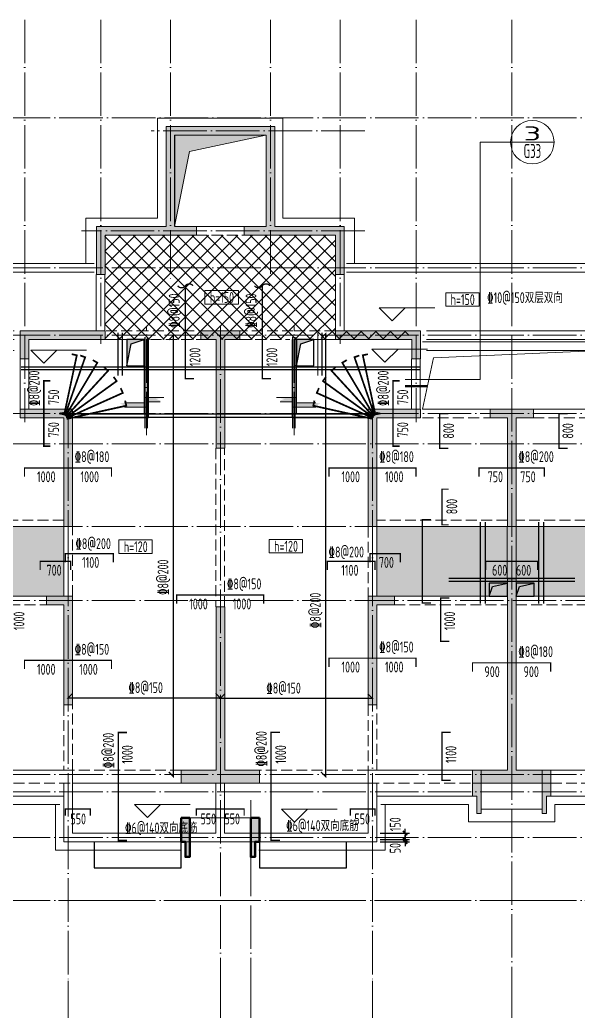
# Model space of a CAD drawing. Extents: x 5874492 to 7194610, y -939842 to -279257.
# Drawn here: x 6610143 to 6622980, y -745240 to -722437 of the extents above; entities that cross this region are included whole.
import ezdxf
from ezdxf.enums import TextEntityAlignment as Align

# ---------------------------------------------------------------- set-up
doc = ezdxf.new("R2010")
doc.units = 0
doc.header["$LTSCALE"] = 1000
doc.linetypes.add('DASH', pattern=[0.35, 0.25, -0.1])
doc.linetypes.add('DOTE', pattern=[2.42, 2, -0.2, 0.02, -0.2])
for name, color, linetype, lineweight in [('A-墙体', 140, 'Continuous', 50), ('A-大样-填充', 8, 'Continuous', 9), ('A-平面-饰线', 11, 'Continuous', 15), ('A-标注-轴号', 3, 'Continuous', 15), ('A-轴线-塔楼', 1, 'DOTE', 9), ('A-轴线-隔墙', 41, 'DOTE', 9), ('S-基础-DQ', 6, 'Continuous', 20), ('S-墙柱-HATCH', 251, 'Continuous', 20), ('S-墙柱-WALL', 6, 'Continuous', 20), ('S-大样-DIM', 3, 'Continuous', 20), ('S-大样-HATCH', 251, 'Continuous', 20), ('S-大样-实线', 2, 'Continuous', 20), ('S-板-BEAM', 4, 'DASH', 20), ('S-板-BEAM-CON', 2, 'Continuous', 20), ('S-板-大样索引', 3, 'Continuous', 20), ('S-板-板厚', 191, 'Continuous', 20), ('S-板-板面填充', 251, 'Continuous', 20), ('S-板-标高', 3, 'Continuous', 20), ('S-板-楼板正筋', 107, 'Continuous', 20), ('S-板-楼板正筋文字', 107, 'Continuous', 20), ('S-板-楼板负筋', 1, 'Continuous', 20), ('S-板-楼板负筋文字', 7, 'Continuous', 20), ('S-板-模板线条', 140, 'Continuous', 20), ('S-板-洞口边线', 211, 'Continuous', 20), ('S-轴网-轴线', 1, 'DOTE', 9)]:
    doc.layers.add(name, color=color, linetype=linetype, lineweight=lineweight)
for name, color, linetype in [('DIM_SYMB', 3, 'Continuous'), ('HOLE', 5, 'Continuous'), ('HOLE_HATCH', 9, 'Continuous'), ('REIN', 1, 'Continuous'), ('楼板负筋文字', 7, 'Continuous'), ('楼板负筋钢筋', 1, 'Continuous')]:
    doc.layers.add(name, color=color, linetype=linetype)
doc.styles.add('TSSD_Dimension', font='tssdeng.shx', dxfattribs={"width": 0.7, "bigfont": 'tssdchn.shx'})
doc.styles.add('TSSD_Rein', font='tssdeng.shx', dxfattribs={"width": 0.7, "bigfont": 'hztxt.shx'})
doc.dimstyles.new('TSSD_100_100$0', dxfattribs={"dimtxt": 250, "dimasz": 100, "dimexe": 100, "dimexo": 250, "dimgap": 100, "dimtad": 1, "dimdec": 0, "dimzin": 0, "dimdsep": 46, "dimtxsty": 'TSSD_Dimension', "dimblk": 'ARCHTICK', "dimcen": 0, "dimdle": 100, "dimclrd": 256, "dimclre": 256, "dimclrt": 7, "dimadec": 0, "dimazin": 0, "dimtfac": 1, "dimtdec": 0, "dimtix": 1, "dimtmove": 2, "dimatfit": 3, "dimldrblk": 'ARCHTICK', "dimfxl": 0, "dimtolj": 1, "dimtzin": 0, "dimlwd": -1, "dimarcsym": 0})
pattern_1 = [(0, (6604950.223, -736692.72), (23.8125, 47.625), [0, -47.625])]

# ---------------------------------------------------------------- blocks, each defined once
blk = doc.blocks.new('20191020.17352493')
at = {"layer": 'S-板-模板线条'}
for p, q in [((13630, 13950), (20900, 13950)), ((26880, 13950), (33150, 13950)), ((13630, 13750), (20900, 13750)), ((26880, 13750), (33150, 13750)), ((19150, 12400), (15230, 12400)), ((28630, 12400), (32550, 12400)), ((19150, 12200), (15230, 12200)), ((15230, 12200), (19150, 12200)), ((28630, 12200), (32550, 12200)), ((19150, 11950), (15230, 11950)), ((28630, 11950), (32550, 11950))]:
    blk.add_line(p, q, dxfattribs=at)
blk = doc.blocks.new('20191023.11405152')
at = {"layer": 'S-大样-HATCH'}
h = blk.add_hatch(color=256, dxfattribs=at)
h.dxf.hatch_style = 1
h.paths.add_polyline_path([(-100, 0), (0, 0), (0, -400), (100, -400), (100, 600), (-100, 600)])
at = {"layer": 'S-大样-实线'}
blk.add_lwpolyline([(-100, 0), (0, 0), (0, -400), (100, -400), (100, 600), (-100, 600)], close=True, dxfattribs=at)
blk = doc.blocks.new('新块')
at = {"layer": 'S-基础-DQ'}
h = blk.add_hatch(color=8, dxfattribs=at)
h.dxf.hatch_style = 1
h.paths.add_polyline_path([(100, 25), (371, 25), (371, 54), (266, 91), (455, 125), (0, 125), (0, 0), (-451, 0), (-556, -19), (-451, -56), (-451, -100), (100, -100)])
for points in [[(455, 125), (0, 125), (0, 0), (-451, 0)], [(371, 25), (100, 25), (100, -100), (-451, -100)]]:
    blk.add_lwpolyline(points, dxfattribs=at)
blk = doc.blocks.new('_ArchTick')
at = {"color": 0, "linetype": 'ByBlock', "const_width": 0.4}
blk.add_lwpolyline([(-0.5, -0.5), (0.5, 0.5)], dxfattribs=at)
blk = doc.blocks.new('*D1890')
at = {"layer": 'Defpoints', "color": 0, "transparency": 16777216}
for p in [(6618181, -741143), (6618181, -741293), (6618999, -741293)]:
    blk.add_point(p, dxfattribs=at)
at = {"layer": 'DIM_SYMB', "transparency": 16777216}
for p, q in [((6618999, -741143), (6618999, -741043)), ((6618999, -741143), (6618999, -741293)), ((6618999, -741293), (6618999, -741393))]:
    blk.add_line(p, q, dxfattribs=at)
at = {"layer": 'DIM_SYMB', "lineweight": -2, "transparency": 16777216}
for p, q in [((6618431, -741143), (6619099, -741143)), ((6618431, -741293), (6619099, -741293))]:
    blk.add_line(p, q, dxfattribs=at)
at = {"layer": 'DIM_SYMB', "transparency": 16777216, "xscale": 100, "yscale": 100, "zscale": 100}
for p, rotation in [((6618999, -741143), 270), ((6618999, -741293), 90)]:
    blk.add_blockref('_ArchTick', p, dxfattribs=dict(at, rotation=rotation))
at = {"layer": 'DIM_SYMB', "color": 7, "transparency": 16777216, "insert": (6618774, -740941), "char_height": 250, "attachment_point": 5, "rotation": 90, "style": 'TSSD_Dimension'}
blk.add_mtext('\\A1;150', dxfattribs=at)
blk = doc.blocks.new('*D1891')
at = {"layer": 'Defpoints', "color": 0, "transparency": 16777216}
for p in [(6618181, -741293), (6618181, -741343), (6618999, -741343)]:
    blk.add_point(p, dxfattribs=at)
at = {"layer": 'DIM_SYMB', "lineweight": -2, "transparency": 16777216}
for p, q in [((6618431, -741293), (6619099, -741293)), ((6618431, -741343), (6619099, -741343))]:
    blk.add_line(p, q, dxfattribs=at)
at = {"layer": 'DIM_SYMB', "transparency": 16777216}
for p, q in [((6618999, -741293), (6618999, -741193)), ((6618999, -741293), (6618999, -741343)), ((6618999, -741343), (6618999, -741443))]:
    blk.add_line(p, q, dxfattribs=at)
at = {"layer": 'DIM_SYMB', "transparency": 16777216, "xscale": 100, "yscale": 100, "zscale": 100}
for p, rotation in [((6618999, -741293), 270), ((6618999, -741343), 90)]:
    blk.add_blockref('_ArchTick', p, dxfattribs=dict(at, rotation=rotation))
at = {"layer": 'DIM_SYMB', "color": 7, "transparency": 16777216, "insert": (6618774, -741490), "char_height": 250, "attachment_point": 5, "rotation": 90, "style": 'TSSD_Dimension'}
blk.add_mtext('\\A1;50', dxfattribs=at)
blk = doc.blocks.new('sfdhgfdhgfdjhgfjhgjk')
at = {"layer": 'S-板-BEAM'}
for p, q in [((6611841, -1479454), (6612941, -1479454)), ((6602041, -1480304), (6609491, -1480304)), ((6615291, -1480304), (6621741, -1480304)), ((6610716, -1481654), (6609741, -1481654)), ((6612141, -1481654), (6610716, -1481654)), ((6614066, -1481654), (6612841, -1481654)), ((6615041, -1481654), (6614066, -1481654)), ((6620891, -1481654), (6617041, -1481654)), ((6610791, -1481854), (6612141, -1481854)), ((6612841, -1481854), (6613991, -1481854)), ((6617041, -1483654), (6618591, -1483654)), ((6619591, -1483654), (6621141, -1483654)), ((6612291, -1484354), (6612291, -1488004)), ((6612491, -1488004), (6612491, -1484354)), ((6608791, -1486004), (6605791, -1486004)), ((6618991, -1486004), (6615991, -1486004)), ((6622191, -1486004), (6619191, -1486004)), ((6608991, -1487754), (6608991, -1486154)), ((6615791, -1486154), (6615791, -1487754)), ((6605791, -1487954), (6608391, -1487954)), ((6616391, -1487954), (6618991, -1487954)), ((6619191, -1487954), (6621791, -1487954)), ((6608791, -1490254), (6608791, -1491754)), ((6608991, -1491754), (6608991, -1490254)), ((6615791, -1490254), (6615791, -1491754)), ((6615991, -1491754), (6615991, -1490254)), ((6611841, -1491754), (6608991, -1491754)), ((6615791, -1491754), (6613291, -1491754)), ((6606591, -1492054), (6608991, -1492054)), ((6615791, -1492054), (6618191, -1492054)), ((6619991, -1492054), (6622391, -1492054))]:
    blk.add_line(p, q, dxfattribs=at)
at = {"layer": 'S-板-BEAM-CON'}
for p, q in [((6612941, -1479254), (6611841, -1479254)), ((6609491, -1480104), (6602041, -1480104)), ((6621741, -1480104), (6615291, -1480104)), ((6609541, -1480354), (6609541, -1481654)), ((6609741, -1481654), (6609741, -1480354)), ((6615041, -1480354), (6615041, -1481654)), ((6615241, -1481654), (6615241, -1480354)), ((6609741, -1481854), (6610641, -1481854)), ((6614141, -1481854), (6615041, -1481854)), ((6617041, -1481904), (6621141, -1481904)), ((6607791, -1482294), (6607791, -1483454)), ((6607991, -1483454), (6607991, -1482294)), ((6616791, -1482294), (6616791, -1483454)), ((6616991, -1483454), (6616991, -1482294)), ((6618591, -1483454), (6617041, -1483454)), ((6621141, -1483454), (6619591, -1483454)), ((6605791, -1486154), (6608791, -1486154)), ((6608791, -1486154), (6608791, -1487754)), ((6615991, -1486154), (6618991, -1486154)), ((6615991, -1487754), (6615991, -1486154)), ((6618991, -1486154), (6618991, -1487354)), ((6619191, -1486154), (6619191, -1487354)), ((6619191, -1486154), (6622191, -1486154)), ((6608391, -1487754), (6605791, -1487754)), ((6618991, -1487754), (6616391, -1487754)), ((6621791, -1487754), (6619191, -1487754)), ((6608991, -1491754), (6606591, -1491754)), ((6608991, -1493204), (6608991, -1491754)), ((6615791, -1491754), (6615791, -1493204)), ((6618191, -1491754), (6615791, -1491754)), ((6622391, -1491754), (6619991, -1491754)), ((6608791, -1492054), (6608791, -1493404)), ((6608991, -1492054), (6611841, -1492054)), ((6612291, -1492054), (6612291, -1493204)), ((6612491, -1493204), (6612491, -1492054)), ((6613291, -1492054), (6615791, -1492054)), ((6615991, -1493404), (6615991, -1492054)), ((6612291, -1493204), (6608991, -1493204)), ((6615791, -1493204), (6612491, -1493204)), ((6608791, -1493404), (6612391, -1493404)), ((6612391, -1493404), (6615991, -1493404))]:
    blk.add_line(p, q, dxfattribs=at)
at = {"layer": 'S-板-模板线条', "lineweight": -3}
for p, q in [((6609491, -1493404), (6609491, -1494004)), ((6611491, -1494004), (6611491, -1493404)), ((6613291, -1493404), (6613291, -1494004)), ((6615291, -1494004), (6615291, -1493404)), ((6609491, -1494004), (6611491, -1494004)), ((6613291, -1494004), (6615291, -1494004))]:
    blk.add_line(p, q, dxfattribs=at)
at = {"layer": 'S-板-模板线条', "ltscale": 0.5}
for points in [[(6606491, -1492354), (6608791, -1492354), (6608791, -1493404), (6611491, -1493404), (6611491, -1492854), (6612391, -1492854)], [(6622191, -1492354), (6619891, -1492354), (6619891, -1492754), (6619791, -1492754), (6619791, -1492654), (6618391, -1492654), (6618391, -1492754), (6618291, -1492754), (6618291, -1492354), (6615991, -1492354), (6615991, -1493404), (6613291, -1493404), (6613291, -1492854), (6612391, -1492854)]]:
    blk.add_lwpolyline(points, dxfattribs=at)
blk = doc.blocks.new('A$C74CD54C9')
at = {"layer": 'A-平面-饰线'}
for points in [[(7510, -3250), (7510, -2210), (9160, -2210), (9160, 90), (12040, 90), (12040, -2210), (13690, -2210), (13690, -3250)], [(340, -3250), (7610, -3250)], [(13590, -3250), (19860, -3250)], [(340, -3450), (7610, -3450)], [(13590, -3450), (19860, -3450)], [(15340, -4800), (19260, -4800)], [(15340, -5000), (19260, -5000)], [(15340, -5250), (19260, -5250)], [(6910, -15690), (4890, -15690), (4890, -16090), (2910, -16090), (2910, -15690), (890, -15690)], [(6810, -15690), (6810, -16740), (9710, -16740)], [(11490, -16740), (14390, -16740), (14390, -15690)], [(14290, -15690), (16310, -15690), (16310, -16090), (18290, -16090), (18290, -15690), (20310, -15690)]]:
    blk.add_lwpolyline(points, dxfattribs=at)
blk = doc.blocks.new('B-放射筋')
at = {"layer": 'S-板-楼板负筋', "const_width": 40}
for points in [[(118, 80), (92, 197), (-1260, -103), (-1234, -220)], [(144, 66), (95, 175), (-1180, -397), (-1131, -507)], [(173, 57), (102, 154), (-1038, -669), (-968, -767)], [(202, 55), (114, 136), (-839, -905), (-751, -986)], [(232, 58), (129, 119), (-594, -1091), (-491, -1152)], [(260, 67), (146, 107), (-314, -1218), (-201, -1258)], [(284, 73), (166, 98), (-122, -1263), (-5, -1288)]]:
    blk.add_lwpolyline(points, dxfattribs=at)
blk = doc.blocks.new('sgfjhgfjhgkjhk')
at = {"layer": 'S-板-大样索引', "color": 1}
for p, q in [((6511393, -1417913), (6512091, -1417913)), ((6511393, -1423374), (6511393, -1417913)), ((6513091, -1417913), (6512091, -1417913)), ((6509666, -1423374), (6511393, -1423374))]:
    blk.add_line(p, q, dxfattribs=at)
at = {"layer": 'S-板-大样索引', "color": 1, "const_width": 50}
blk.add_lwpolyline([(6509666, -1423524), (6510166, -1423524)], dxfattribs=at)
at = {"layer": 'S-板-大样索引', "color": 1}
blk.add_circle((6512591, -1417913), 500, dxfattribs=at)
at = {"layer": 'S-板-大样索引', "color": 1, "style": 'TSSD_Rein'}
for s, width, p, p2 in [('3', 2.321429, (6512390, -1417873), (6512793, -1417873)), ('G33', 0.590909, (6512390, -1418276), (6512793, -1418276))]:
    blk.add_text(s, height=322, dxfattribs=dict(at, width=width)).set_placement(p, p2, align=Align.FIT)
blk = doc.blocks.new('ZHOUWANG3')
at = {"layer": 'A-标注-轴号'}
for p, q in [((108752, 226834), (108752, 222834)), ((112252, 226834), (112252, 222834)), ((112952, 226834), (112952, 222834)), ((115752, 226834), (115752, 222834)), ((118952, 226834), (118952, 222834))]:
    blk.add_line(p, q, dxfattribs=at)
at = {"layer": 'A-轴线-塔楼', "linetype": 'DOTE', "ltscale": 0.5}
for p, q in [((107752, 248942), (107752, 239686)), ((109502, 248942), (109502, 241486)), ((111102, 248942), (111102, 242986)), ((113402, 248942), (113402, 243076)), ((115002, 248942), (115002, 241486)), ((116752, 248942), (116752, 239686)), ((118952, 248942), (118952, 226834)), ((139798, 246686), (85362, 246686)), ((115570, 246386), (110660, 246386)), ((115570, 244086), (109062, 244086)), ((139798, 243236), (85362, 243236)), ((112252, 241886), (112252, 226834)), ((139798, 241686), (85362, 241686)), ((139798, 239886), (85362, 239886)), ((108752, 240086), (108752, 226834)), ((115752, 240086), (115752, 226834)), ((139798, 239186), (85362, 239186)), ((122394, 235586), (101608, 235586)), ((139798, 231586), (85362, 231586)), ((112952, 230993), (112952, 226834)), ((139798, 228686), (85362, 228686))]:
    blk.add_line(p, q, dxfattribs=at)
at = {"layer": 'A-轴线-隔墙', "ltscale": 0.5}
for p, q in [((110552, 239386), (110552, 241886)), ((113952, 239386), (113952, 241886)), ((122394, 237286), (101608, 237286)), ((139798, 231186), (85362, 231186)), ((139798, 230136), (85362, 230136))]:
    blk.add_line(p, q, dxfattribs=at)
blk = doc.blocks.new('sgjhfgjhgj')
at = {"layer": 'HOLE_HATCH', "ltscale": 0.5}
for points in [[(282019, 605212), (282419, 605212), (282119, 605112), (282019, 604612)], [(285919, 605212), (286319, 605212), (286019, 605112), (285919, 604612)], [(290348, 599612), (290769, 599612), (290423, 599537), (290348, 599312)], [(290969, 599612), (291381, 599612), (291044, 599537), (290969, 599312)]]:
    blk.add_hatch(color=256, dxfattribs=at).paths.add_polyline_path(points)
at = {"layer": 'HOLE', "ltscale": 0.5}
for points in [[(282019, 604612), (282419, 604612), (282419, 605212), (282019, 605212)], [(285919, 604612), (286319, 604612), (286319, 605212), (285919, 605212)], [(290348, 599312), (290769, 599312), (290769, 599612), (290348, 599612)], [(290969, 599312), (291381, 599312), (291381, 599612), (290969, 599612)]]:
    blk.add_lwpolyline(points, close=True, dxfattribs=at)
for points in [[(282019, 604612), (282119, 605112), (282419, 605212)], [(285919, 604612), (286019, 605112), (286319, 605212)], [(290348, 599312), (290423, 599537), (290769, 599612)], [(290969, 599312), (291044, 599537), (291381, 599612)]]:
    blk.add_lwpolyline(points, dxfattribs=at)
blk = doc.blocks.new('safhgfjhgfj')
at = {"layer": 'S-墙柱-HATCH', "ltscale": 0.2}
h = blk.add_hatch(color=256, dxfattribs=at)
h.paths.add_polyline_path([(6336110, -688648), (6336110, -694018), (6335910, -694018), (6335910, -693248), (6333210, -693248), (6333210, -693048), (6333310, -693048), (6335910, -693048), (6335910, -687998), (6336510, -687998), (6336510, -688648)])
h.paths.add_polyline_path([(6312710, -703448), (6312710, -703148), (6311910, -703148), (6311910, -698748), (6311710, -698748), (6311710, -703148), (6310910, -703148), (6310910, -703448)])
h.paths.add_polyline_path([(6311910, -697548), (6311710, -697548), (6311710, -695048), (6311310, -695048), (6311310, -694848), (6312310, -694848), (6312310, -695048), (6311910, -695048)])
h.paths.add_polyline_path([(6325110, -697548), (6325310, -697548), (6325310, -695048), (6325710, -695048), (6325710, -694848), (6324710, -694848), (6324710, -695048), (6325110, -695048)])
h.paths.add_polyline_path([(6324310, -703448), (6324310, -703148), (6325110, -703148), (6325110, -698748), (6325310, -698748), (6325310, -703148), (6326110, -703148), (6326110, -703448)])
h.paths.add_polyline_path([(6331360, -703448), (6331360, -703148), (6331810, -703148), (6331810, -699398), (6332010, -699398), (6332010, -703148), (6332810, -703148), (6332810, -703448)])
h.paths.add_polyline_path([(6332010, -695748), (6331810, -695748), (6331810, -693248), (6331660, -693248), (6331660, -693048), (6332010, -693048)])
h.paths.add_polyline_path([(6336310, -703148), (6336110, -703148), (6336110, -699598), (6335910, -699598), (6335910, -703748), (6336310, -703748)])
h.paths.add_polyline_path([(6336610, -695748), (6336110, -695748), (6336110, -698548), (6335910, -698548), (6335910, -695498), (6336610, -695498)])
h.paths.add_polyline_path([(6319410, -703448), (6319410, -703148), (6318610, -703148), (6318610, -699398), (6318410, -699398), (6318410, -703148), (6317610, -703148), (6317610, -703448)])
h.paths.add_polyline_path([(6318410, -695748), (6318610, -695748), (6318610, -693248), (6318960, -693248), (6318960, -693048), (6318060, -693048), (6318060, -693248), (6318410, -693248)])
h.paths.add_polyline_path([(6307910, -693048), (6307910, -693248), (6309510, -693248), (6309510, -693688), (6309710, -693688), (6309710, -693048)])
h.paths.add_polyline_path([(6314110, -693248), (6315860, -693248), (6315860, -693048), (6313910, -693048), (6313910, -693688), (6314110, -693688)])
h.paths.add_polyline_path([(6322910, -693248), (6321160, -693248), (6321160, -693048), (6323110, -693048), (6323110, -693688), (6322910, -693688)])
h.paths.add_polyline_path([(6329135, -693048), (6329135, -693248), (6327510, -693248), (6327510, -693688), (6327310, -693688), (6327310, -693048)])
h.paths.add_polyline_path([(6321360, -691748), (6321360, -690648), (6319760, -690648), (6319760, -688348), (6317260, -688348), (6317260, -690648), (6315660, -690648), (6315660, -691748), (6315860, -691748), (6315860, -690848), (6317960, -690848), (6317960, -690648), (6317460, -690648), (6317460, -688548), (6319560, -688548), (6319560, -690648), (6319060, -690648), (6319060, -690848), (6321160, -690848), (6321160, -691748)])
h.paths.add_polyline_path([(6307910, -690498), (6307910, -691698), (6308110, -691698), (6308110, -687998), (6305610, -687998), (6305610, -688698), (6305810, -688698), (6305810, -688198), (6307910, -688198), (6307910, -690298), (6305810, -690298), (6305810, -689798), (6305610, -689798), (6305610, -690498)])
h.paths.add_polyline_path([(6300910, -688648), (6300910, -694018), (6301110, -694018), (6301110, -693248), (6303810, -693248), (6303810, -693048), (6303710, -693048), (6301110, -693048), (6301110, -687998), (6300510, -687998), (6300510, -688648)])
h.paths.add_polyline_path([(6313910, -695048), (6314910, -695048), (6314910, -697548), (6315110, -697548), (6315110, -694848), (6313910, -694848)])
h.paths.add_polyline_path([(6300410, -695748), (6300910, -695748), (6300910, -698548), (6301110, -698548), (6301110, -695498), (6300410, -695498)])
h.paths.add_polyline_path([(6295310, -703148), (6295060, -703148), (6295060, -695748), (6295900, -695748), (6295900, -695498), (6294810, -695498), (6294810, -703748), (6295310, -703748)])
h.paths.add_polyline_path([(6305660, -703448), (6305660, -703148), (6305210, -703148), (6305210, -699398), (6305010, -699398), (6305010, -703148), (6304210, -703148), (6304210, -703448)])
h.paths.add_polyline_path([(6315110, -701648), (6315110, -699148), (6314510, -699148), (6314510, -699348), (6314910, -699348), (6314910, -701648)])
h.paths.add_polyline_path([(6308710, -699348), (6309110, -699348), (6309110, -699148), (6308510, -699148), (6308510, -701648), (6308710, -701648)])
h.paths.add_polyline_path([(6308710, -695048), (6309710, -695048), (6309710, -694848), (6308510, -694848), (6308510, -697548), (6308710, -697548)])
h.paths.add_polyline_path([(6305010, -695748), (6305210, -695748), (6305210, -693248), (6305360, -693248), (6305360, -693048), (6305010, -693048)])
h.paths.add_polyline_path([(6328110, -690798), (6330810, -690798), (6330810, -690148), (6330610, -690148), (6330610, -690598), (6328110, -690598), (6328110, -688598), (6330610, -688598), (6330610, -689048), (6330810, -689048), (6330810, -687998), (6330310, -687998), (6330310, -688398), (6327910, -688398), (6327910, -691698), (6328110, -691698)])
h.paths.add_polyline_path([(6323110, -695048), (6322110, -695048), (6322110, -697548), (6321910, -697548), (6321910, -694848), (6323110, -694848)])
h.paths.add_polyline_path([(6341710, -703148), (6341960, -703148), (6341960, -695748), (6341120, -695748), (6341120, -695498), (6342210, -695498), (6342210, -703748), (6341710, -703748)])
h.paths.add_polyline_path([(6321910, -701648), (6321910, -699148), (6322510, -699148), (6322510, -699348), (6322110, -699348), (6322110, -701648)])
h.paths.add_polyline_path([(6328310, -699348), (6327910, -699348), (6327910, -699148), (6328510, -699148), (6328510, -701648), (6328310, -701648)])
h.paths.add_polyline_path([(6328310, -695048), (6327310, -695048), (6327310, -694848), (6328510, -694848), (6328510, -697548), (6328310, -697548)])
h.paths.add_polyline_path([(6300710, -703148), (6300910, -703148), (6300910, -699598), (6301110, -699598), (6301110, -703748), (6300710, -703748)])
at = {"layer": 'S-墙柱-WALL'}
for points in [[(6321360, -691748), (6321360, -690648), (6319760, -690648), (6319760, -688348), (6317260, -688348), (6317260, -690648), (6315660, -690648), (6315660, -691748), (6315860, -691748), (6315860, -690848), (6317960, -690848), (6317960, -690648), (6317460, -690648), (6317460, -688548), (6319560, -688548), (6319560, -690648), (6319060, -690648), (6319060, -690848), (6321160, -690848), (6321160, -691748)], [(6314110, -693248), (6315860, -693248), (6315860, -693048), (6313910, -693048), (6313910, -693688), (6314110, -693688)], [(6318410, -695748), (6318610, -695748), (6318610, -693248), (6318960, -693248), (6318960, -693048), (6318060, -693048), (6318060, -693248), (6318410, -693248)], [(6322910, -693248), (6321160, -693248), (6321160, -693048), (6323110, -693048), (6323110, -693688), (6322910, -693688)], [(6313910, -695048), (6314910, -695048), (6314910, -697548), (6315110, -697548), (6315110, -694848), (6313910, -694848)], [(6323110, -695048), (6322110, -695048), (6322110, -697548), (6321910, -697548), (6321910, -694848), (6323110, -694848)], [(6325110, -697548), (6325310, -697548), (6325310, -695048), (6325710, -695048), (6325710, -694848), (6324710, -694848), (6324710, -695048), (6325110, -695048)], [(6324310, -703448), (6324310, -703148), (6325110, -703148), (6325110, -698748), (6325310, -698748), (6325310, -703148), (6326110, -703148), (6326110, -703448)], [(6315110, -701648), (6315110, -699148), (6314510, -699148), (6314510, -699348), (6314910, -699348), (6314910, -701648)], [(6321910, -701648), (6321910, -699148), (6322510, -699148), (6322510, -699348), (6322110, -699348), (6322110, -701648)], [(6319410, -703448), (6319410, -703148), (6318610, -703148), (6318610, -699398), (6318410, -699398), (6318410, -703148), (6317610, -703148), (6317610, -703448)]]:
    blk.add_lwpolyline(points, close=True, dxfattribs=at)

msp = doc.modelspace()

# ---------------------------------------------------------------- hatches: boundary and pattern name
at = {"layer": 'A-大样-填充', "ltscale": 0.5}
h = msp.add_hatch(color=256, dxfattribs=at)
h.dxf.hatch_style = 1
h.paths.add_polyline_path([(6613850.2, -740792.7), (6614050.2, -740792.7), (6614050.2, -741692.7), (6613950.2, -741692.7), (6613950.2, -741342.7), (6613850.2, -741342.7)])
h = msp.add_hatch(color=256, dxfattribs=at)
h.dxf.hatch_style = 1
h.paths.add_polyline_path([(6615650.2, -740792.7), (6615450.2, -740792.7), (6615450.2, -741692.7), (6615550.2, -741692.7), (6615550.2, -741342.7), (6615650.2, -741342.7)])
at = {"layer": 'S-板-板面填充'}
h = msp.add_hatch(color=256, dxfattribs=at)
h.dxf.hatch_style = 1
h.paths.add_polyline_path([(6615800.2, -725092.7), (6613700.2, -725092.7), (6613700.2, -727192.7), (6614045.6, -725463.2)])
h = msp.add_hatch(dxfattribs=at)
h.set_pattern_fill('ANSI37', color=256, scale=150, style=0)
h.set_pattern_definition([(45, (6612100.22, -728092.72), (-168.38, 168.38), []), (135, (6612100.22, -728092.72), (-168.38, -168.38), [])])
h.paths.add_polyline_path([(6617400.2, -727392.7), (6612100.2, -727392.7), (6612100.2, -729792.7), (6610350.2, -729792.7), (6610250.2, -729792.7), (6619050.2, -729792.7), (6619150.2, -729592.7), (6617400.2, -729592.7)])
h = msp.add_hatch(dxfattribs=at)
h.set_pattern_fill('DOTS', color=256, scale=30, style=0)
h.set_pattern_definition(pattern_1)
h.paths.add_polyline_path([(6611150.2, -734092.7), (6604950.2, -734092.7), (6604950.2, -735692.7), (6611150.2, -735692.7)])
h = msp.add_hatch(dxfattribs=at)
h.set_pattern_fill('DOTS', color=256, scale=30, style=0)
h.set_pattern_definition(pattern_1)
h.paths.add_polyline_path([(6618350.3, -734092.7), (6624550.3, -734092.7), (6624550.3, -735692.7), (6618350.3, -735692.7)])

# ---------------------------------------------------------------- linework, layer by layer
at = {"layer": 'A-墙体'}
for points in [[(6613850.2, -740792.7), (6614050.2, -740792.7), (6614050.2, -741692.7), (6613950.2, -741692.7), (6613950.2, -741342.7), (6613850.2, -741342.7), (6613850.2, -740792.7)], [(6615650.2, -740792.7), (6615450.2, -740792.7), (6615450.2, -741692.7), (6615550.2, -741692.7), (6615550.2, -741342.7), (6615650.2, -741342.7), (6615650.2, -740792.7)]]:
    msp.add_lwpolyline(points, dxfattribs=at)
at = {"layer": 'S-基础-DQ', "ltscale": 0.5}
for points in [[(6611350.2, -731492.7), (6613000.2, -731492.7), (6613000.2, -729792.7)], [(6611350.2, -731592.7), (6613100.2, -731592.7), (6613100.2, -729792.7)], [(6618150.2, -731592.7), (6616400.2, -731592.7), (6616400.2, -729792.7)], [(6618150.2, -731492.7), (6616500.2, -731492.7), (6616500.2, -729792.7)], [(6611250.2, -735692.7), (6611250.2, -734092.7)], [(6618250.2, -735692.7), (6618250.2, -734092.7)]]:
    msp.add_lwpolyline(points, dxfattribs=at)
at = {"layer": 'S-板-大样索引'}
for p, q in [((6620728, -730712.9), (6620728, -725251.9)), ((6619000.2, -730712.9), (6620728, -730712.9))]:
    msp.add_line(p, q, dxfattribs=at)
at = {"layer": 'S-板-大样索引', "const_width": 50}
msp.add_lwpolyline([(6619000.2, -730862.9), (6619500.2, -730862.9)], dxfattribs=at)
at = {"layer": 'S-板-板厚'}
for points in [[(6615169.9, -728666.2), (6614399.5, -728666.2), (6614399.5, -728976.5), (6615169.9, -728976.5)], [(6620704.3, -728714.5), (6619933.9, -728714.5), (6619933.9, -729024.8), (6620704.3, -729024.8)], [(6613187.3, -734399.7), (6612417, -734399.7), (6612417, -734710), (6613187.3, -734710)], [(6616642.8, -734387.7), (6615872.5, -734387.7), (6615872.5, -734698), (6616642.8, -734698)]]:
    msp.add_lwpolyline(points, close=True, dxfattribs=at)
at = {"layer": 'S-板-标高'}
for p, q in [((6618700.6, -729358.7), (6618400.6, -729058.7)), ((6618400.6, -729058.7), (6619681.6, -729058.7)), ((6618700.6, -729358.7), (6619000.6, -729058.7)), ((6610696.7, -730338.1), (6610396.7, -730038.1)), ((6610396.7, -730038.1), (6611677.7, -730038.1)), ((6610696.7, -730338.1), (6610996.7, -730038.1)), ((6618538.3, -730310.6), (6618238.3, -730010.6)), ((6618238.3, -730010.6), (6619519.3, -730010.6)), ((6618538.3, -730310.6), (6618838.3, -730010.6)), ((6613080.6, -740786.2), (6612780.6, -740486.2)), ((6612780.6, -740486.2), (6614061.6, -740486.2)), ((6613080.6, -740786.2), (6613380.6, -740486.2)), ((6616456.6, -740894.2), (6616156.6, -740594.2)), ((6616156.6, -740594.2), (6617437.6, -740594.2)), ((6616456.6, -740894.2), (6616756.6, -740594.2))]:
    msp.add_line(p, q, dxfattribs=at)
at = {"layer": 'S-板-楼板正筋', "const_width": 30}
for points in [[(6612403, -729635.2), (6612403, -730622.7)], [(6612497.5, -729635.2), (6612497.5, -730622.7)], [(6613566.1, -739736.7), (6613672.1, -739842.7), (6613672.1, -729692.7), (6613566.1, -729798.8)], [(6616994, -729635.2), (6616994, -730622.7)], [(6617066.1, -739736.7), (6617172.1, -739842.7), (6617172.1, -729658.7), (6617066.1, -729764.8)], [(6617088.5, -729635.2), (6617088.5, -730622.7)], [(6613017.9, -729734.4), (6613017.9, -731831.8)], [(6613072.5, -729734.4), (6613072.5, -731831.8)], [(6616417.9, -729734.4), (6616417.9, -731831.8)], [(6616472.5, -729734.4), (6616472.5, -731831.8)], [(6610171, -730419.2), (6619345.1, -730419.2)], [(6610171, -730486.7), (6619345.1, -730486.7)], [(6618278.3, -731502.5), (6611202.1, -731502.5)], [(6618278.3, -731578.4), (6611202.1, -731578.4)], [(6620727.3, -735865.2), (6620727.3, -733985.2)], [(6620842.3, -735865.2), (6620842.3, -733985.2)], [(6622074.8, -735865.2), (6622074.8, -733985.2)], [(6622189.8, -735865.2), (6622189.8, -733985.2)], [(6619998.8, -735286.7), (6622908.8, -735286.7)], [(6619998.8, -735352.2), (6622908.8, -735352.2)], [(6611356.3, -737928.4), (6611250.2, -738034.4), (6614750.2, -738034.4), (6614644.2, -737928.4)], [(6614856.3, -737939.6), (6614750.2, -738045.6), (6618250.2, -738045.6), (6618144.2, -737939.6)]]:
    msp.add_lwpolyline(points, dxfattribs=at)
at = {"layer": 'S-板-楼板负筋', "const_width": 30}
for points in [[(6614125.6, -728554.9, 0.5), (6613948.6, -728554.9, -0.5), (6613771.6, -728554.9)], [(6615892.7, -728554.9, 0.5), (6615715.7, -728554.9, -0.5), (6615538.7, -728554.9)]]:
    msp.add_lwpolyline(points, format="xyb", dxfattribs=at)
at = {"layer": 'S-板-楼板负筋'}
for points, const_width in [([(6614148.6, -730692.7), (6613948.6, -730692.7), (6613948.6, -728554.9)], 30), ([(6615915.7, -730692.7), (6615715.7, -730692.7), (6615715.7, -728554.9)], 30), ([(6619995.1, -732292.7), (6619795.1, -732292.7), (6619795.1, -731492.7), (6619995.1, -731492.7)], 30), ([(6622737.7, -732292.7), (6622537.7, -732292.7), (6622537.7, -731492.7), (6622737.7, -731492.7)], 30), ([(6610250.2, -732942.7), (6610250.2, -732742.7), (6612250.2, -732742.7), (6612250.2, -732942.7)], 30), ([(6617250.2, -732942.7), (6617250.2, -732742.7), (6619250.2, -732742.7), (6619250.2, -732942.7)], 30), ([(6620700.2, -732942.7), (6620700.2, -732742.7), (6622200.2, -732742.7), (6622200.2, -732942.7)], 30), ([(6620000.2, -734052.7), (6619850.2, -734052.7), (6619850.2, -733232.7), (6620000.2, -733232.7)], 30), ([(6619594.6, -735850.2), (6619394.6, -735850.2), (6619394.6, -733932.7), (6619594.6, -733932.7)], 30), ([(6610610.2, -735092.7), (6610610.2, -734892.7), (6611310.2, -734892.7), (6611310.2, -735092.7)], 30), ([(6611190.2, -734912.7), (6611190.2, -734712.7), (6612290.2, -734712.7), (6612290.2, -734912.7)], 30), ([(6617210.2, -735092.7), (6617210.2, -734892.7), (6618310.2, -734892.7), (6618310.2, -735092.7)], 30), ([(6618190.2, -734912.7), (6618190.2, -734712.7), (6618890.2, -734712.7), (6618890.2, -734912.7)], 30), ([(6620850.2, -735092.7), (6620850.2, -734892.7), (6622050.2, -734892.7), (6622050.2, -735092.7)], 30), ([(6613750.2, -735867.7), (6613750.2, -735667.7), (6615750.2, -735667.7), (6615750.2, -735867.7)], 30), ([(6620020.2, -736732.7), (6619820.2, -736732.7), (6619820.2, -735732.7), (6620020.2, -735732.7)], 30), ([(6610250.2, -737371.9), (6610250.2, -737171.9), (6612250.2, -737171.9), (6612250.2, -737371.9)], 30), ([(6617250.2, -737319.8), (6617250.2, -737119.8), (6619250.2, -737119.8), (6619250.2, -737319.8)], 30), ([(6620550.2, -737427.5), (6620550.2, -737227.5), (6622350.2, -737227.5), (6622350.2, -737427.5)], 30), ([(6612608.5, -741312.8), (6612408.5, -741312.8), (6612408.5, -738827.7), (6612608.5, -738827.7)], 35), ([(6616120.6, -741312.5), (6615920.6, -741312.5), (6615920.6, -738827.7), (6616120.6, -738827.7)], 30), ([(6620050.2, -739927.6), (6619850.2, -739927.6), (6619850.2, -738827.6), (6620050.2, -738827.6)], 30), ([(6611190.2, -740742.7), (6611190.2, -740592.7), (6611760.2, -740592.7), (6611760.2, -740742.7)], 30), ([(6614200.2, -740742.7), (6614200.2, -740592.7), (6615300.2, -740592.7), (6615300.2, -740742.7)], 30), ([(6617740.2, -740742.7), (6617740.2, -740592.7), (6618310.2, -740592.7), (6618310.2, -740742.7)], 30)]:
    msp.add_lwpolyline(points, dxfattribs=dict(at, const_width=const_width))
at = {"layer": 'S-板-洞口边线'}
msp.add_lwpolyline([(6615800.2, -725092.7), (6613700.2, -725092.7), (6613700.2, -727192.7), (6614045.6, -725463.2)], close=True, dxfattribs=at)
msp.add_lwpolyline([(6619400.2, -731392.7), (6619654.5, -730214.6), (6623500.2, -730042.7)], dxfattribs=at)
at = {"layer": 'S-轴网-轴线'}
msp.add_lwpolyline([(6586835.3, -742692.7), (6643650.2, -742692.7)], dxfattribs=at)
at = {"layer": '楼板负筋钢筋', "const_width": 35}
for points in [[(6610845.4, -732242.7), (6610695.4, -732242.7), (6610695.4, -730742.7), (6610845.4, -730742.7)], [(6618872.1, -732242.7), (6618722.1, -732242.7), (6618722.1, -730742.7), (6618872.1, -730742.7)]]:
    msp.add_lwpolyline(points, dxfattribs=at)

# ---------------------------------------------------------------- block references
for name, p in [('ZHOUWANG3', (6502501.8, -971379.1)), ('sgjhfgjhgj', (6330585.2, -1335004.8))]:
    msp.add_blockref(name, p)
at = {"layer": 'REIN', "rotation": 180}
msp.add_blockref('B-放射筋', (6611330.5, -731415.6), dxfattribs=at)
at = {"layer": 'REIN', "xscale": -1, "rotation": 180}
msp.add_blockref('B-放射筋', (6618150, -731415.6), dxfattribs=at)
at = {"layer": 'S-基础-DQ'}
msp.add_blockref('新块', (6613000.2, -731246.7), dxfattribs=at)
at = {"layer": 'S-基础-DQ', "xscale": -1}
msp.add_blockref('新块', (6616500.2, -731246.7), dxfattribs=at)
at = {"layer": 'S-墙柱-HATCH'}
msp.add_blockref('safhgfjhgfj', (296243.3, -36544.4), dxfattribs=at)
at = {"layer": 'S-大样-DIM'}
for name, p in [('A$C74CD54C9', (6604150.2, -724792.7)), ('sfdhgfdhgfdjhgfjhgjk', (2359.6, 752061.5))]:
    msp.add_blockref(name, p, dxfattribs=at)
at = {"layer": 'S-大样-实线'}
msp.add_blockref('20191023.11405152', (6620650.2, -740292.7), dxfattribs=at)
at = {"layer": 'S-大样-实线', "xscale": -1}
msp.add_blockref('20191023.11405152', (6622250.2, -740292.7), dxfattribs=at)
at = {"layer": 'S-板-模板线条'}
msp.add_blockref('20191020.17352493', (6590860.2, -741992.7), dxfattribs=at)
at = {"layer": 'S-板-洞口边线'}
msp.add_blockref('sgfjhgfjhgkjhk', (109334.6, 692661.5), dxfattribs=at)

# ---------------------------------------------------------------- texts
at = {"layer": 'S-板-板厚', "style": 'TSSD_Rein', "width": 0.7}
for s, p in [('h=150', (6614790.7, -728822.7)), ('h=150', (6620325.1, -728871)), ('h=120', (6612808.1, -734556.2)), ('h=120', (6616263.6, -734544.2))]:
    msp.add_text(s, height=250, dxfattribs=at).set_placement(p, align=Align.MIDDLE)
at = {"layer": 'S-板-楼板正筋文字', "style": 'TSSD_Rein', "width": 0.7}
for s, p in [('\x8410@150双层双向', (6620885.6, -728954.2)), ('\x848@150', (6612638.4, -737923)), ('\x848@150', (6615809.1, -737934.2)), ('\x846@140双向底筋', (6616265.6, -741097.2)), ('\x846@140双向底筋', (6612560.6, -741150.2))]:
    msp.add_text(s, height=250, dxfattribs=at).set_placement(p)
at = {"layer": 'S-板-楼板正筋文字', "linetype": 'Continuous', "style": 'TSSD_Rein', "width": 0.7}
for p in [(6613560.7, -735667.7), (6617060.7, -736431.1)]:
    msp.add_text('\x848@200', height=250, rotation=90, dxfattribs=at).set_placement(p)
at = {"layer": 'S-板-楼板负筋文字', "linetype": 'Continuous', "style": 'TSSD_Rein', "width": 0.7}
for s, rotation, p in [('\x848@150', 90, (6613817.2, -729524.8)), ('\x848@150', 90, (6615584.3, -729524.8)), ('\x848@200', 89.99999, (6612302.4, -739654.2)), ('\x848@200', 89.99999, (6615819.6, -739614.7))]:
    msp.add_text(s, height=250, rotation=rotation, dxfattribs=at).set_placement(p)
for s, p in [('1200', (6614044.8, -730192.7)), ('1200', (6615811.8, -730192.7)), ('800', (6622617.7, -731892.7)), ('800', (6619950.2, -733632.7)), ('1000', (6610000.2, -736262.7)), ('1000', (6619900.2, -736262.7)), ('1000', (6612488.5, -739335.2)), ('1000', (6616016.8, -739335.2)), ('1100', (6619930.2, -739335.1))]:
    msp.add_text(s, height=250, rotation=90, dxfattribs=at).set_placement(p, align=Align.TOP_CENTER)
at = {"layer": 'S-板-楼板负筋文字', "style": 'TSSD_Rein', "width": 0.7}
msp.add_text('800', height=250, rotation=90, dxfattribs=at).set_placement((6619875.1, -731892.7), align=Align.TOP_CENTER)
at = {"layer": 'S-板-楼板负筋文字', "linetype": 'Continuous', "style": 'TSSD_Rein', "width": 0.7}
for s, p in [('\x848@180', (6611402.7, -732611.3)), ('\x848@180', (6618402.7, -732611.3)), ('\x848@200', (6621602.7, -732611.3)), ('\x848@200', (6611419.6, -734612.2)), ('\x848@200', (6617239.1, -734803.9)), ('\x848@150', (6614902.7, -735536.3))]:
    msp.add_text(s, height=250, dxfattribs=at).set_placement(p)
for s, p in [('1000', (6610750.2, -732822.7)), ('1000', (6611750.2, -732822.7)), ('1000', (6617750.2, -732822.7)), ('1000', (6618750.2, -732822.7)), ('750', (6621075.2, -732822.7)), ('750', (6621825.2, -732822.7)), ('1100', (6611770.2, -734792.7)), ('700', (6618570.2, -734792.7)), ('700', (6610930.2, -734972.7)), ('1100', (6617730.2, -734972.7)), ('600', (6621175.2, -734972.7)), ('600', (6621725.2, -734972.7)), ('1000', (6614250.2, -735747.7)), ('1000', (6615250.2, -735747.7)), ('550', (6611485.2, -740692.7)), ('550', (6614475.2, -740692.7)), ('550', (6615025.2, -740692.7)), ('550', (6618015.2, -740692.7))]:
    msp.add_text(s, height=250, dxfattribs=at).set_placement(p, align=Align.TOP_CENTER)
at = {"layer": 'S-板-楼板负筋文字', "style": 'TSSD_Rein', "width": 0.7}
for s, p in [('\x848@150', (6618402.7, -736988.4)), ('\x848@150', (6611402.7, -737040.4)), ('\x848@180', (6621602.7, -737096.1))]:
    msp.add_text(s, height=250, dxfattribs=at).set_placement(p)
for s, p in [('1000', (6617750.2, -737199.8)), ('1000', (6618750.2, -737199.8)), ('1000', (6610750.2, -737251.9)), ('1000', (6611721.3, -737251.9)), ('900', (6621000.2, -737307.5)), ('900', (6621900.2, -737307.5))]:
    msp.add_text(s, height=250, dxfattribs=at).set_placement(p, align=Align.TOP_CENTER)
at = {"layer": '楼板负筋文字', "style": 'TSSD_Rein', "width": 0.7}
for p in [(6610595.4, -730505), (6618622.1, -730505)]:
    msp.add_text('\x848@200', height=250, rotation=90, dxfattribs=at).set_placement(p, align=Align.RIGHT)
for p in [(6610795.4, -731117.7), (6618822.1, -731117.7), (6610795.4, -731867.7), (6618822.1, -731867.7)]:
    msp.add_text('750', height=250, rotation=90, dxfattribs=at).set_placement(p, align=Align.TOP_CENTER)

# ---------------------------------------------------------------- dimensions: what is measured, and where the dimension line sits
at = {"layer": 'DIM_SYMB'}
for base, p1, p2, picture, middle in [((6618998.5, -741292.7), (6618181, -741142.7), (6618181, -741292.7), '*D1890', (6618773.5, -740941.1)), ((6618998.5, -741342.7), (6618181, -741292.7), (6618181, -741342.7), '*D1891', (6618773.5, -741490.5))]:
    dim = msp.add_linear_dim(base=base, p1=p1, p2=p2, angle=90, dimstyle='TSSD_100_100$0', dxfattribs=at)
    dim.commit()
    dim.dimension.update_dxf_attribs({"geometry": picture, "text_midpoint": middle, "dimtype": 128})

doc.saveas('drawing.dxf')
